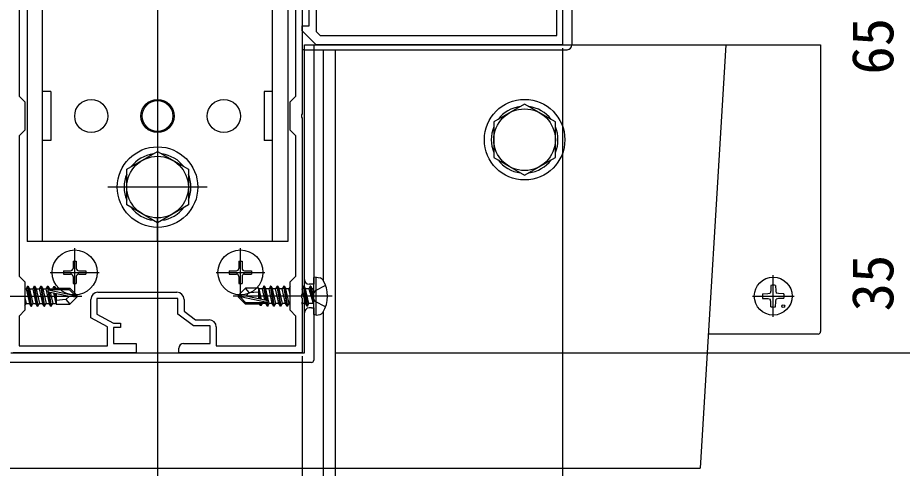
# Model space of a CAD drawing. Units: millimetres, scale not verified. Extents: x -525 to 525, y -785 to 780.
# Drawn here: x -274.5 to -87.7, y -540.1 to -445.1 of the extents above; entities that cross this region are included whole.
import ezdxf
from ezdxf.enums import TextEntityAlignment as Align

# ---------------------------------------------------------------- set-up
doc = ezdxf.new("R2010")
doc.units = ezdxf.units.MM
doc.header["$LTSCALE"] = 4
for name, color, linetype in [('0-2_YKK_11', 7, 'Continuous'), ('0-3_YKK_12', 2, 'Continuous'), ('0-4_YKK_13', 4, 'Continuous'), ('0-5_YKK_D', 6, 'Continuous')]:
    doc.layers.add(name, color=color, linetype=linetype)
doc.styles.add('ＭＳ ゴシック', font='')
doc.styles.get('ＭＳ ゴシック').set_extended_font_data('MS Gothic')

msp = doc.modelspace()

# ---------------------------------------------------------------- linework, layer by layer
at = {"layer": '0-2_YKK_11'}
msp.add_line((-257.6, -503), (-240.9, -503), dxfattribs=at)
for points in [[(-214.5, -401.258), (-214.5, -465.342), (-214.62, -465.525), (-214.62, -466.075), (-214.5, -466.258), (-214.5, -503.342), (-214.62, -503.525), (-214.62, -504.075), (-214.5, -504.258), (-214.5, -515.8), (-240.5, -515.8), (-240.5, -514.8)], [(-274.2, -409), (-274.2, -461.6), (-273, -462.8), (-273, -468.8), (-274.2, -470), (-274.2, -499.6), (-273, -500.8), (-273, -506.8), (-274.2, -508), (-274.2, -514.3), (-255.6, -514.3), (-255.6, -510.273), (-259.1, -508.373), (-259.1, -504.5)], [(-232.6, -510.3), (-232.6, -514.3), (-215.8, -514.3), (-215.8, -508), (-217, -506.8), (-217, -500.8), (-215.8, -499.6), (-215.8, -470), (-217, -468.8), (-217, -462.8), (-215.8, -461.6), (-215.8, -409)], [(-159.5, -415.8), (-159.5, -450.8), (-211.5, -450.8), (-214.5, -447.8), (-214.5, -446.8), (-213, -446.8), (-213, -426.8)], [(-211.5, -438.859), (-211.5, -447.972), (-210.672, -448.8), (-160.7, -448.8), (-160.7, -439.199)], [(-239.5, -513.8), (-233.9, -513.8), (-233.9, -510.1), (-237.4, -510.1), (-240.7, -507.6), (-240.7, -504.3), (-257.8, -504.3), (-257.8, -507.6), (-254.3, -509.5), (-252.8, -509.5), (-252.8, -510.4), (-254.3, -510.4), (-254.3, -513.8), (-249.5, -513.8), (-249.5, -515.8), (-275.5, -515.8)], [(-239.4, -504.5), (-239.4, -506.954), (-236.963, -508.8), (-234.1, -508.8)]]:
    msp.add_lwpolyline(points, dxfattribs=at)
for centre, radius, start, end in [((-257.6, -504.5), 1.5, 90.00001, 179.99999), ((-240.9, -504.5), 1.5, 0.00001, 89.99999), ((-234.1, -510.3), 1.5, 0.00001, 89.99999), ((-239.5, -514.8), 1, 90.00001, 179.99999)]:
    msp.add_arc(centre, radius, start, end, dxfattribs=at)
at = {"layer": '0-3_YKK_12'}
for p, q in [((-245, -8.8), (-245, -734.8)), ((-210, -451.8), (-210, -500.5)), ((-234.5, -480.8), (-255.5, -480.8)), ((-210, -507.1), (-210, -734.8))]:
    msp.add_line(p, q, dxfattribs=at)
for points in [[(-207.5, -451.8), (-207.5, -545.8), (-207.5, -734.8)], [(-207.5, -515.8), (-128.407, -515.8), (137.907, -515.8), (217.5, -515.8)]]:
    msp.add_lwpolyline(points, dxfattribs=at)
at = {"layer": '0-4_YKK_13'}
for p, q in [((-272.5, -403.3), (-272.5, -492.3)), ((-269.3, -492.3), (-269.3, -403.3)), ((-220.7, -492.3), (-220.7, -403.3)), ((-217.5, -403.3), (-217.5, -492.3)), ((-157.5, -414.8), (-157.5, -450.8)), ((-214, -451.8), (-158.5, -451.8)), ((-212, -450.8), (-155, -450.8)), ((-155, -450.8), (-125, -450.8)), ((-125, -450.8), (-130.464, -540.132)), ((-125, -450.8), (-105.5, -450.8)), ((-105.5, -450.8), (-105, -450.8)), ((-105, -450.8), (-105, -511.3)), ((-267.5, -460.6), (-269.3, -460.6)), ((-267.5, -460.6), (-267.5, -471)), ((-267.5, -471), (-269.3, -471)), ((-220.7, -471), (-222.5, -471)), ((-245, -492.3), (-245, -487.3)), ((-217.5, -492.3), (-272.5, -492.3)), ((-262.5, -503.95), (-262.5, -493.65)), ((-227.5, -503.95), (-227.5, -493.65)), ((-262.85, -496.45), (-262.15, -496.45)), ((-262.85, -496.45), (-262.85, -497.95)), ((-262.15, -496.45), (-262.15, -497.95)), ((-227.85, -496.45), (-227.15, -496.45)), ((-227.85, -496.45), (-227.85, -497.95)), ((-227.15, -496.45), (-227.15, -497.95)), ((-264.85, -498.45), (-264.85, -499.15)), ((-264.85, -498.45), (-263.35, -498.45)), ((-261.65, -498.45), (-260.15, -498.45)), ((-260.15, -498.45), (-260.15, -499.15)), ((-229.85, -498.45), (-229.85, -499.15)), ((-229.85, -498.45), (-228.35, -498.45)), ((-226.65, -498.45), (-225.15, -498.45)), ((-225.15, -498.45), (-225.15, -499.15)), ((-267.65, -498.8), (-257.35, -498.8)), ((-264.85, -499.15), (-263.35, -499.15)), ((-262.85, -499.65), (-262.85, -501.15)), ((-262.15, -499.65), (-262.15, -501.15)), ((-261.65, -499.15), (-260.15, -499.15)), ((-232.65, -498.8), (-222.35, -498.8)), ((-229.85, -499.15), (-228.35, -499.15)), ((-227.85, -499.65), (-227.85, -501.15)), ((-227.15, -499.65), (-227.15, -501.15)), ((-226.65, -499.15), (-225.15, -499.15)), ((-214, -507.3), (-214, -500.3)), ((-211.5, -499.8), (-212, -499.888)), ((-212, -507.712), (-212, -499.888)), ((-211.5, -499.8), (-210.698, -499.941)), ((-211.5, -507.8), (-211.5, -499.8)), ((-115, -508.2), (-115, -499.4)), ((-273, -502.25), (-272.768, -502.25)), ((-272.45, -501.7), (-272.768, -502.25)), ((-272.768, -502.25), (-272.068, -505.35)), ((-271.75, -505.9), (-272.45, -501.7)), ((-272.45, -501.7), (-272.35, -501.7)), ((-272.35, -501.7), (-271.65, -505.9)), ((-272.032, -502.25), (-271.368, -502.25)), ((-271.05, -501.7), (-271.368, -502.25)), ((-271.368, -502.25), (-270.668, -505.35)), ((-270.35, -505.9), (-271.05, -501.7)), ((-271.05, -501.7), (-270.95, -501.7)), ((-270.95, -501.7), (-270.25, -505.9)), ((-270.632, -502.25), (-269.968, -502.25)), ((-269.65, -501.7), (-269.968, -502.25)), ((-269.968, -502.25), (-269.268, -505.35)), ((-268.95, -505.9), (-269.65, -501.7)), ((-269.65, -501.7), (-269.55, -501.7)), ((-269.55, -501.7), (-268.85, -505.9)), ((-269.232, -502.25), (-268.568, -502.25)), ((-268.25, -501.7), (-268.568, -502.25)), ((-268.568, -502.25), (-267.868, -505.35)), ((-268.122, -502.468), (-268.25, -501.7)), ((-268.25, -501.7), (-268.15, -501.7)), ((-268.15, -501.7), (-268.031, -502.413)), ((-267.952, -502.4), (-263.674, -502.4)), ((-267.832, -502.25), (-267.168, -502.25)), ((-266.908, -501.8), (-267.168, -502.25)), ((-267.168, -502.25), (-267.133, -502.403)), ((-266.908, -501.8), (-266.692, -501.8)), ((-266.908, -501.8), (-266.809, -502.4)), ((-266.692, -501.8), (-266.519, -502.1)), ((-266.692, -501.8), (-266.576, -502.4)), ((-266.519, -502.1), (-263.55, -502.1)), ((-266.4, -502.1), (-266.4, -502.4)), ((-263.674, -502.4), (-262.424, -503.65)), ((-262, -503.65), (-263.55, -502.1)), ((-262.85, -501.15), (-262.15, -501.15)), ((-228, -503.65), (-226.45, -502.1)), ((-227.85, -501.15), (-227.15, -501.15)), ((-223.6, -502.1), (-226.45, -502.1)), ((-225.647, -503.057), (-226.45, -502.1)), ((-223.6, -502.1), (-223.532, -502.25)), ((-223.6, -504.376), (-223.6, -502.1)), ((-222.868, -502.25), (-223.532, -502.25)), ((-223.025, -504.495), (-223.532, -502.25)), ((-222.55, -501.7), (-222.868, -502.25)), ((-222.328, -504.64), (-222.868, -502.25)), ((-222.05, -504.698), (-222.55, -501.7)), ((-222.45, -501.7), (-222.55, -501.7)), ((-222.45, -501.7), (-221.946, -504.726)), ((-222.45, -501.7), (-222.132, -502.25)), ((-221.432, -505.35), (-222.132, -502.25)), ((-221.468, -502.25), (-222.132, -502.25)), ((-221.15, -501.7), (-221.468, -502.25)), ((-220.45, -505.9), (-221.15, -501.7)), ((-221.05, -501.7), (-221.15, -501.7)), ((-221.05, -501.7), (-220.35, -505.9)), ((-221.05, -501.7), (-220.732, -502.25)), ((-220.032, -505.35), (-220.732, -502.25)), ((-220.068, -502.25), (-220.732, -502.25)), ((-219.75, -501.7), (-220.068, -502.25)), ((-219.05, -505.9), (-219.75, -501.7)), ((-219.65, -501.7), (-219.75, -501.7)), ((-219.65, -501.7), (-218.95, -505.9)), ((-219.65, -501.7), (-219.332, -502.25)), ((-218.632, -505.35), (-219.332, -502.25)), ((-218.668, -502.25), (-219.332, -502.25)), ((-218.35, -501.7), (-218.668, -502.25)), ((-217.65, -505.9), (-218.35, -501.7)), ((-218.25, -501.7), (-218.35, -501.7)), ((-218.25, -501.7), (-217.55, -505.9)), ((-218.25, -501.7), (-217.932, -502.25)), ((-217.232, -505.35), (-217.932, -502.25)), ((-217.268, -502.25), (-217.932, -502.25)), ((-217, -501.787), (-217.268, -502.25)), ((-217, -503.435), (-217.268, -502.25)), ((-214.468, -502.25), (-214.5, -502.25)), ((-214.15, -501.7), (-214.468, -502.25)), ((-213.768, -505.35), (-214.468, -502.25)), ((-213.45, -505.9), (-214.15, -501.7)), ((-214.05, -501.7), (-214.15, -501.7)), ((-214.05, -501.7), (-213.732, -502.25)), ((-214.05, -501.7), (-213.35, -505.9)), ((-213.032, -505.35), (-213.732, -502.25)), ((-213.068, -502.25), (-213.732, -502.25)), ((-212.75, -501.7), (-213.068, -502.25)), ((-213.068, -502.25), (-212.15, -505.3)), ((-212.5, -501.3), (-213, -501.3)), ((-212.65, -501.7), (-212.75, -501.7)), ((-212.65, -501.7), (-212.75, -501.7)), ((-212.15, -505.3), (-212.75, -501.7)), ((-212.65, -501.7), (-212.332, -502.25)), ((-212.65, -501.7), (-212.05, -505.3)), ((-212.2, -502.25), (-212.332, -502.25)), ((-212.05, -505.3), (-212.332, -502.25)), ((-212, -506.3), (-212, -501.3)), ((-115.5, -501.555), (-115.519, -502.663)), ((-114.5, -501.555), (-114.481, -502.663)), ((-281.9, -503.8), (-261, -503.8)), ((-273, -504.165), (-272.732, -505.35)), ((-268.123, -502.468), (-262.424, -503.65)), ((-267.55, -505.9), (-268.054, -502.874)), ((-268.007, -502.89), (-263.622, -503.8)), ((-267.95, -502.902), (-267.45, -505.9)), ((-267.672, -502.96), (-267.132, -505.35)), ((-266.975, -503.105), (-266.468, -505.35)), ((-266.683, -503.165), (-266.4, -504.883)), ((-266.416, -503.22), (-266.4, -503.304)), ((-266.4, -503.224), (-266.4, -505.5)), ((-263.622, -503.8), (-262, -503.8)), ((-263.622, -503.8), (-262, -503.95)), ((-262, -503.95), (-263.55, -505.5)), ((-262.424, -503.65), (-262, -503.65)), ((-262, -503.95), (-262, -503.65)), ((-208.1, -503.8), (-229, -503.8)), ((-228, -503.65), (-228, -503.95)), ((-226.378, -503.8), (-228, -503.65)), ((-226.378, -503.8), (-228, -503.8)), ((-227.576, -503.95), (-228, -503.95)), ((-228, -503.95), (-226.45, -505.5)), ((-226.326, -505.2), (-227.576, -503.95)), ((-221.877, -505.132), (-227.576, -503.95)), ((-221.993, -504.71), (-226.378, -503.8)), ((-223.317, -504.435), (-223.6, -502.717)), ((-223.584, -504.38), (-223.6, -504.296)), ((-119.4, -503.8), (-110.6, -503.8)), ((-117.245, -503.3), (-116.137, -503.281)), ((-117.245, -504.3), (-116.137, -504.319)), ((-116.137, -503.281), (-115.62, -503.18)), ((-115.519, -502.663), (-115.62, -503.18)), ((-114.481, -502.663), (-114.38, -503.18)), ((-113.863, -503.281), (-114.38, -503.18)), ((-112.755, -503.3), (-113.863, -503.281)), ((-112.755, -504.3), (-113.863, -504.319)), ((-273, -505.813), (-272.732, -505.35)), ((-272.732, -505.35), (-272.068, -505.35)), ((-271.75, -505.9), (-272.068, -505.35)), ((-271.75, -505.9), (-271.65, -505.9)), ((-271.65, -505.9), (-271.332, -505.35)), ((-271.332, -505.35), (-270.668, -505.35)), ((-270.35, -505.9), (-270.668, -505.35)), ((-270.35, -505.9), (-270.25, -505.9)), ((-270.25, -505.9), (-269.932, -505.35)), ((-269.932, -505.35), (-269.268, -505.35)), ((-268.95, -505.9), (-269.268, -505.35)), ((-268.95, -505.9), (-268.85, -505.9)), ((-268.85, -505.9), (-268.532, -505.35)), ((-268.532, -505.35), (-267.868, -505.35)), ((-267.55, -505.9), (-267.868, -505.35)), ((-267.55, -505.9), (-267.45, -505.9)), ((-267.45, -505.9), (-267.132, -505.35)), ((-267.132, -505.35), (-266.468, -505.35)), ((-266.4, -505.5), (-266.468, -505.35)), ((-266.4, -505.5), (-263.55, -505.5)), ((-264.353, -504.543), (-263.55, -505.5)), ((-223.481, -505.5), (-226.45, -505.5)), ((-222.048, -505.2), (-226.326, -505.2)), ((-223.6, -505.5), (-223.6, -505.2)), ((-223.308, -505.8), (-223.481, -505.5)), ((-223.308, -505.8), (-223.424, -505.2)), ((-223.092, -505.8), (-223.308, -505.8)), ((-223.092, -505.8), (-223.191, -505.2)), ((-223.092, -505.8), (-222.832, -505.35)), ((-222.832, -505.35), (-222.867, -505.197)), ((-222.168, -505.35), (-222.832, -505.35)), ((-221.85, -505.9), (-221.969, -505.187)), ((-221.878, -505.132), (-221.75, -505.9)), ((-221.75, -505.9), (-221.85, -505.9)), ((-221.75, -505.9), (-221.432, -505.35)), ((-220.768, -505.35), (-221.432, -505.35)), ((-220.35, -505.9), (-220.45, -505.9)), ((-220.35, -505.9), (-220.032, -505.35)), ((-219.368, -505.35), (-220.032, -505.35)), ((-218.95, -505.9), (-219.05, -505.9)), ((-218.95, -505.9), (-218.632, -505.35)), ((-217.968, -505.35), (-218.632, -505.35)), ((-217.55, -505.9), (-217.65, -505.9)), ((-217.55, -505.9), (-217.232, -505.35)), ((-217, -505.35), (-217.232, -505.35)), ((-213.768, -505.35), (-214.432, -505.35)), ((-213.45, -505.9), (-213.768, -505.35)), ((-213.35, -505.9), (-213.45, -505.9)), ((-213.35, -505.9), (-213.032, -505.35)), ((-212.2, -505.35), (-213.032, -505.35)), ((-212.05, -505.3), (-212.15, -505.3)), ((-116.137, -504.319), (-115.62, -504.42)), ((-115.519, -504.937), (-115.62, -504.42)), ((-115.5, -506.045), (-115.519, -504.937)), ((-114.5, -506.045), (-114.481, -504.937)), ((-114.481, -504.937), (-114.38, -504.42)), ((-113.863, -504.319), (-114.38, -504.42)), ((-212.5, -506.3), (-213, -506.3)), ((-212.5, -506.3), (-212, -506.3)), ((-212, -506.3), (-212, -517.3)), ((-211.5, -507.8), (-212, -507.712)), ((-211.5, -507.8), (-210.698, -507.659)), ((-105.5, -511.8), (-128.731, -511.8)), ((-212.5, -517.8), (-277.5, -517.8)), ((-335, -540.132), (-155, -540.132)), ((-155, -540.132), (-130.464, -540.132))]:
    msp.add_line(p, q, dxfattribs=at)
for points in [[(-214, -500.3), (-214, -450.8), (-212.5, -450.8)], [(-212.5, -450.8), (-212, -450.8), (-212, -501.3), (-212.5, -501.3)], [(-220.7, -460.6), (-222.5, -460.6), (-222.5, -471)], [(-272.35, -501.7), (-272.032, -502.25), (-271.332, -505.35)], [(-270.95, -501.7), (-270.632, -502.25), (-269.932, -505.35)], [(-269.55, -501.7), (-269.232, -502.25), (-268.532, -505.35)], [(-268.15, -501.7), (-267.832, -502.25), (-267.799, -502.4)], [(-220.45, -505.9), (-220.768, -505.35), (-221.468, -502.25)], [(-219.05, -505.9), (-219.368, -505.35), (-220.068, -502.25)], [(-217.65, -505.9), (-217.968, -505.35), (-218.668, -502.25)], [(-209.505, -501.542), (-211.737, -502.655), (-212.346, -503.8)], [(-263.622, -503.8), (-264.353, -504.543), (-266.4, -504.7)], [(-226.378, -503.8), (-225.647, -503.057), (-223.6, -502.9)], [(-209.505, -506.058), (-211.737, -504.945), (-212.346, -503.8)], [(-221.85, -505.9), (-222.168, -505.35), (-222.201, -505.2)], [(-214.5, -505.467), (-214.432, -505.35), (-214.5, -505.051)], [(-276, -515.8), (-214, -515.8), (-214, -507.3)]]:
    msp.add_lwpolyline(points, dxfattribs=at)
for points in [[(-167.5, -463.294), (-174, -467.047), (-174, -474.553), (-167.5, -478.306), (-161, -474.553), (-161, -467.047)], [(-245, -473.294), (-238.5, -477.047), (-238.5, -484.553), (-245, -488.306), (-251.5, -484.553), (-251.5, -477.047)]]:
    msp.add_lwpolyline(points, close=True, dxfattribs=at)
for centre, radius in [((-259, -465.8), 3.5), ((-245, -465.8), 3.5), ((-245, -465.8), 3.25), ((-231, -465.8), 3.5), ((-167.5, -470.8), 8.5), ((-167.5, -470.8), 6.5), ((-245, -480.8), 8.5), ((-245, -480.8), 6.5), ((-262.5, -498.8), 4.75), ((-227.5, -498.8), 4.75), ((-115, -503.8), 4), ((-112.879, -505.921), 0.3)]:
    msp.add_circle(centre, radius, dxfattribs=at)
for centre, radius, start, end in [((-214, -450.8), 1, 240, 270), ((-158.5, -450.8), 1, 270, 0), ((-167.5, -470.8), 7.05, 97.21814, 142.78186), ((-167.5, -470.8), 7.05, 37.21814, 82.78186), ((-167.5, -470.8), 7.05, 157.21814, 202.78186), ((-167.5, -470.8), 7.05, 337.21814, 22.78186), ((-245, -480.8), 7.05, 97.21814, 142.78186), ((-245, -480.8), 7.05, 37.21814, 82.78186), ((-167.5, -470.8), 7.05, 217.21814, 262.78186), ((-167.5, -470.8), 7.05, 277.21814, 322.78186), ((-245, -480.8), 7.05, 157.21814, 202.78186), ((-245, -480.8), 7.05, 337.21814, 22.78186), ((-245, -480.8), 7.05, 217.21814, 262.78186), ((-245, -480.8), 7.05, 277.21814, 322.78186), ((-263.35, -497.95), 0.5, 270, 0), ((-261.65, -497.95), 0.5, 180, 270), ((-228.35, -497.95), 0.5, 270, 0), ((-226.65, -497.95), 0.5, 180, 270), ((-263.35, -499.65), 0.5, 0, 90), ((-261.65, -499.65), 0.5, 90, 180), ((-228.35, -499.65), 0.5, 0, 90), ((-226.65, -499.65), 0.5, 90, 180), ((-213, -500.3), 1, 180, 270), ((-210.854, -500.828), 0.9, 32.05588, 80), ((-215.6, -503.8), 6.5, 327.94412, 32.05588), ((-267.952, -502.648), 0.248, 90, 257.19096), ((-212.2, -502.05), 0.2, 270, 0), ((-115, -503.8), 2.3, 77.44414, 102.55586), ((-115, -503.8), 2.3, 167.44414, 192.55586), ((-115, -503.8), 2.3, 347.44414, 12.55586), ((-222.048, -504.952), 0.248, 270, 77.19096), ((-212.2, -505.55), 0.2, 0, 90), ((-115, -503.8), 2.3, 257.44414, 282.55586), ((-213, -507.3), 1, 90, 180), ((-210.854, -506.772), 0.9, 280, 327.94412), ((-105.5, -511.3), 0.5, 270, 0), ((-212.5, -517.3), 0.5, 270, 0)]:
    msp.add_arc(centre, radius, start, end, dxfattribs=at)
at = {"layer": '0-5_YKK_D'}
for p, q in [((-159.5, -451.5), (-159.5, -675.232)), ((-214.5, -516.5), (-214.5, -675.232)), ((-214.5, -525.8), (-214.5, -675.232))]:
    msp.add_line(p, q, dxfattribs=at)

# ---------------------------------------------------------------- texts
at = {"layer": '0-5_YKK_D', "style": 'ＭＳ ゴシック'}
for s, p in [('65', (-87, -457.061)), ('35', (-87, -507.027))]:
    msp.add_text(s, height=8.798, rotation=90, dxfattribs=at).set_placement(p, align=Align.BOTTOM_LEFT)

doc.saveas('drawing.dxf')
